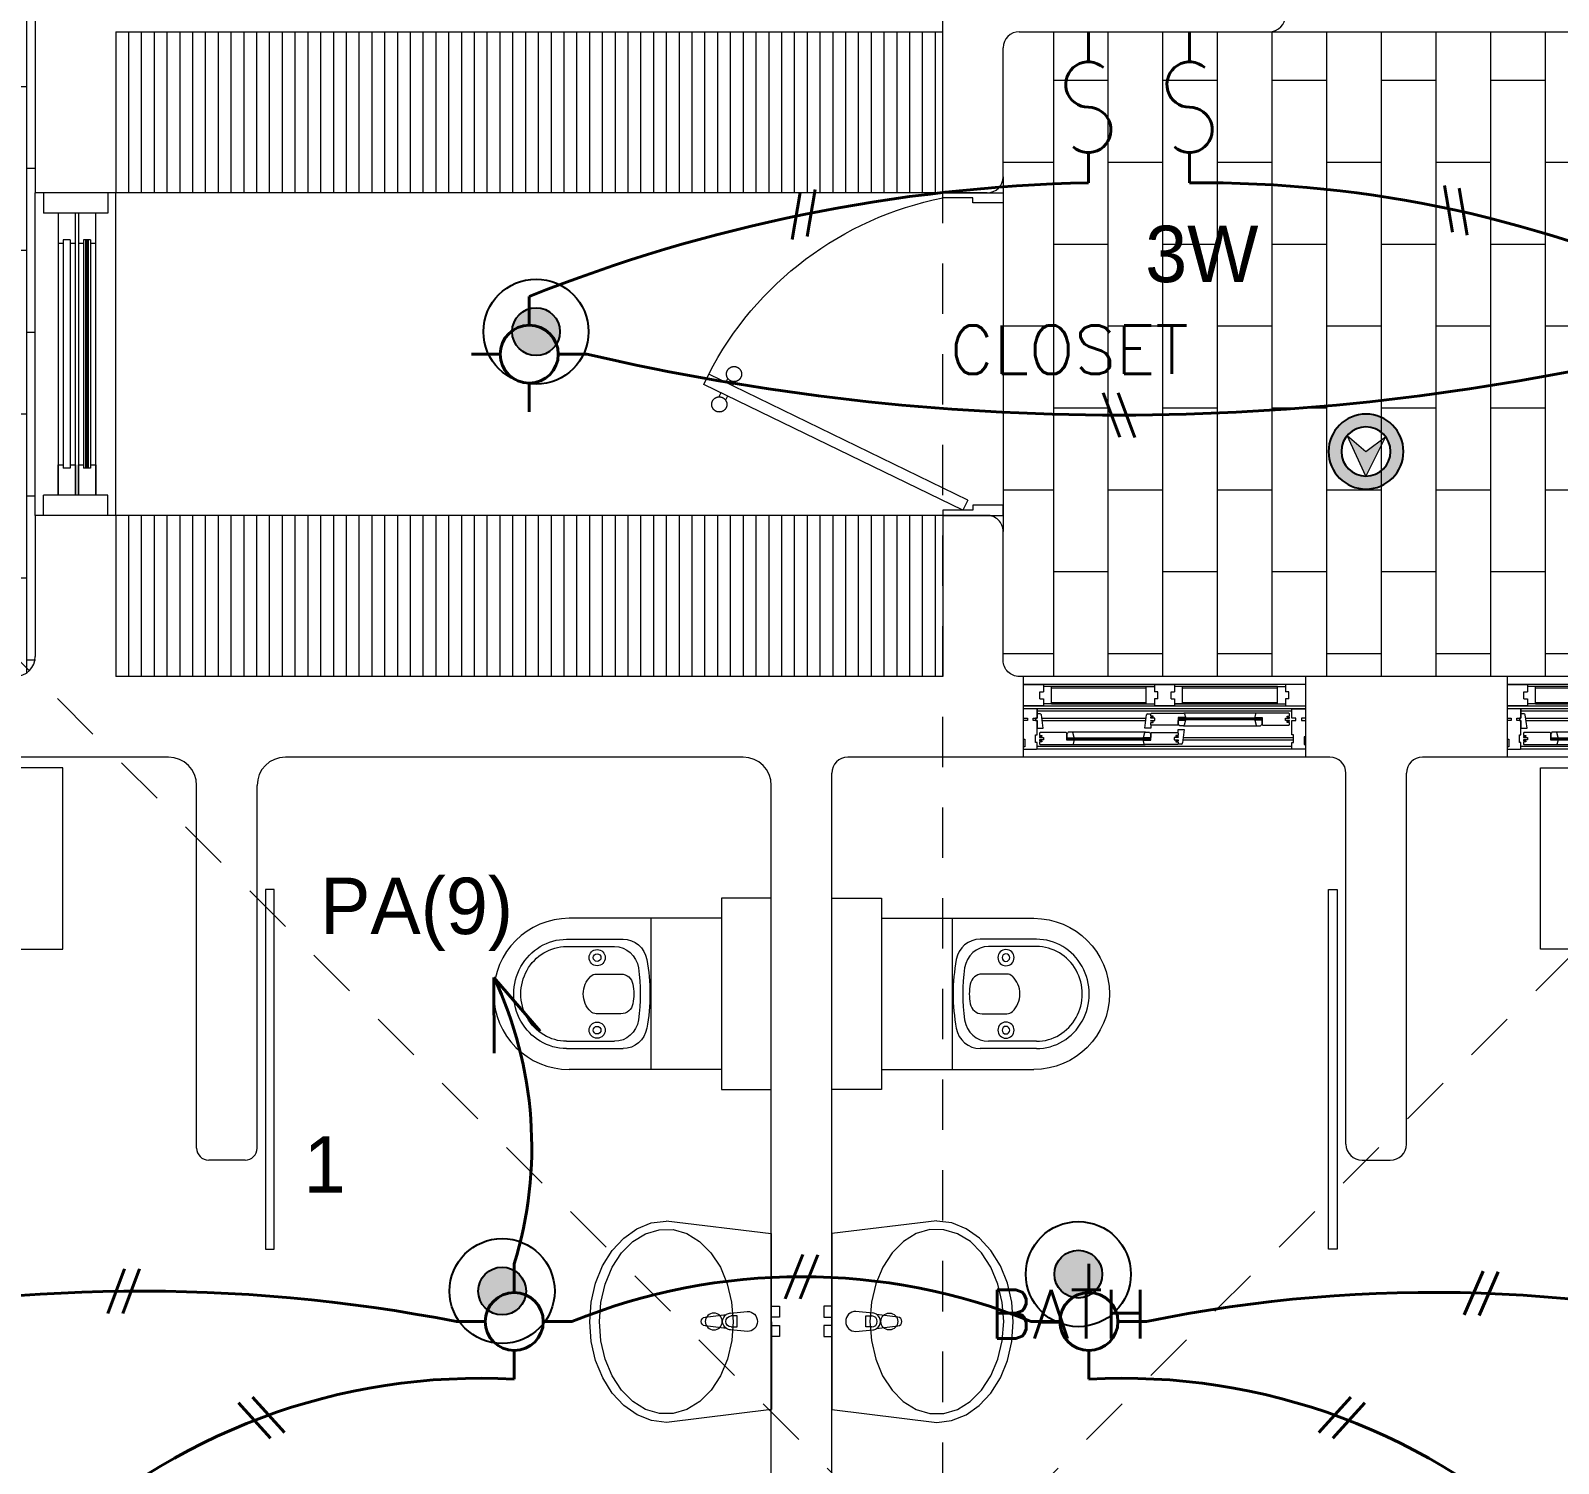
# Model space of a CAD drawing. Header units: metres. Extents: x 14 to 2416, y -346 to 476.
# Drawn here: x 30.04 to 33.828, y -86.178 to -82.623 of the extents above; entities that cross this region are included whole.
import ezdxf

# ---------------------------------------------------------------- set-up
doc = ezdxf.new("R2010")
doc.units = ezdxf.units.M
doc.linetypes.add('0', pattern=[0])
doc.linetypes.add('HIDDEN2', pattern=[0.1875, 0.125, -0.0625])
doc.layers.get('0').update_dxf_attribs({"linetype": '0', "lineweight": 20})
for name, color, linetype, lineweight in [('A-ANNO-TEXT', 20, 'Continuous', 13), ('A-DOOR', 35, 'Continuous', 5), ('A-WALL', 250, 'Continuous', 20), ('baños', 251, 'Continuous', 0), ('closets', 253, 'Continuous', 0), ('cristales', 131, 'Continuous', 0), ('E Salida Interruptores', 22, 'Continuous', 40), ('E Salida Luces', 22, 'Continuous', 40), ('E Tuberia Emp Losa', 22, 'Continuous', 40), ('MAVA', 1, 'Continuous', 15), ('MOBILIARIOS', 252, 'Continuous', 0), ('piscina', 131, 'Continuous', 0), ('piso', 253, 'Continuous', 0), ('textos', 7, 'Continuous', 0)]:
    doc.layers.add(name, color=color, linetype=linetype, lineweight=lineweight)
doc.layers.add('hatch piso', color=253, linetype='Continuous', lineweight=0, transparency=0.7)
doc.layers.add('MAVA LUM', color=1, linetype='Continuous')
doc.layers.add('MAVA Luminarias', color=1, linetype='Continuous')
doc.layers.add('Techos 1', color=7, linetype='HIDDEN2', lineweight=9, true_color=0x42391a)
doc.styles.add('CENTURY GOTHIC', font='GOTHIC.TTF')
doc.styles.add('DIMTEXT', font='dim.shx', dxfattribs={"width": 0.75})
doc.styles.get("Standard").update_dxf_attribs({"font": 'arial.ttf', "height": 0.1875})

# ---------------------------------------------------------------- blocks, each defined once
blk = doc.blocks.new('SUPERFICIAL')
at = {"layer": 'MAVA LUM'}
h = blk.add_hatch(color=256, dxfattribs=at)
h.dxf.hatch_style = 1
edge = h.paths.add_edge_path()
edge.add_arc((0.0008, 0.0016), 0.059, 0, 360)
for radius in [0.1303, 0.0593]:
    blk.add_circle((0.0008, 0.0016, 0), radius, dxfattribs=at)
at = {"ltscale": 1e-05, "style": 'DIMTEXT', "flags": 1}
blk.add_attdef('MULTIPLICADOR', (0.0928, 0.4687), '', height=0.15, dxfattribs=at)
blk = doc.blocks.new('dl ip')
at = {"layer": 'MAVA', "transparency": 33554687}
h = blk.add_hatch(color=40, dxfattribs=at)
h.dxf.hatch_style = 1
h.paths.add_polyline_path([(94.7574, -111.2088), (94.7109, -111.2482), (94.6624, -111.2113), (94.7109, -111.3092)])
at = {"layer": 'MAVA Luminarias', "linetype": 'Continuous'}
h = blk.add_hatch(color=40, dxfattribs=at)
h.paths.add_polyline_path([(94.618, -111.2482, 1), (94.8039, -111.2482, 1)])
h.paths.add_polyline_path([(94.7719, -111.2482, -1), (94.6499, -111.2482, -1)], flags=16)
at = {"layer": 'MAVA', "color": 40}
for p, q in [((94.7109, -111.2482), (94.6624, -111.2113)), ((94.6624, -111.2113), (94.7109, -111.3092)), ((94.7109, -111.3092), (94.7574, -111.2088)), ((94.7574, -111.2088), (94.7109, -111.2482))]:
    blk.add_line(p, q, dxfattribs=at)
at = {"layer": 'MAVA Luminarias', "color": 40, "linetype": 'Continuous'}
for radius in [0.093, 0.061]:
    blk.add_circle((94.7109, -111.2482), radius, dxfattribs=at)
blk = doc.blocks.new('Fenton Bead')
at = {"color": 7}
blk.add_lwpolyline([(2.1, 12.5, -0.341999), (0.2, 11), (0, 10.7), (0, 1), (1, 0), (18, 0), (18, 0.5), (14.7, 12.9, 0.339454), (13.2, 14), (4.1, 14, 0.341999)], format="xyb", close=True, dxfattribs=at)
blk = doc.blocks.new('A$C6ca19f56')
at = {"layer": 'A-DOOR', "color": 7}
for p, q in [((0.7, 0.2), (0, 0.2)), ((0.0325, 0.12), (0, 0.12)), ((0, 0.12), (0, 0.097)), ((0.7, 0.12), (0, 0.12)), ((0.034, 0.1185), (0.0325, 0.12)), ((0.034, 0.097), (0.034, 0.1185)), ((0.034, 0.1185), (0.034, 0.097)), ((0.666, 0.1185), (0.6675, 0.12)), ((0.666, 0.097), (0.666, 0.1185)), ((0.6675, 0.12), (0.7, 0.12)), ((0.7, 0.12), (0.7, 0.097)), ((0, 0.097), (0.01, 0.097)), ((0.01, 0.091), (0, 0.091)), ((0, 0.091), (0, 0.0445)), ((0.01, 0.097), (0.01, 0.091)), ((0.024, 0.091), (0.024, 0.097)), ((0.024, 0.097), (0.034, 0.097)), ((0.034, 0.091), (0.024, 0.091)), ((0.034, 0.097), (0.0305, 0.097)), ((0.0305, 0.097), (0.0305, 0.091)), ((0.0305, 0.091), (0.034, 0.091)), ((0.0417, 0.1075), (0.034, 0.1075)), ((0.034, 0.0555), (0.034, 0.091)), ((0.034, 0.091), (0.034, 0.0715)), ((0.049, 0.0715), (0.0447, 0.1047)), ((0.301, 0.0715), (0.3053, 0.1047)), ((0.3083, 0.1075), (0.316, 0.1075)), ((0.316, 0.1075), (0.3175, 0.109)), ((0.316, 0.102), (0.316, 0.1075)), ((0.322, 0.102), (0.316, 0.102)), ((0.316, 0.097), (0.316, 0.0993)), ((0.316, 0.0993), (0.322, 0.0993)), ((0.326, 0.097), (0.316, 0.097)), ((0.316, 0.089), (0.316, 0.091)), ((0.316, 0.091), (0.326, 0.091)), ((0.322, 0.089), (0.316, 0.089)), ((0.316, 0.0805), (0.316, 0.0863)), ((0.316, 0.0863), (0.322, 0.0863)), ((0.3175, 0.079), (0.316, 0.0805)), ((0.316, 0.0805), (0.316, 0.0715)), ((0.3175, 0.109), (0.3981, 0.109)), ((0.3825, 0.079), (0.3175, 0.079)), ((0.322, 0.0993), (0.322, 0.102)), ((0.322, 0.0863), (0.322, 0.089)), ((0.326, 0.091), (0.326, 0.097)), ((0.384, 0.0805), (0.3825, 0.079)), ((0.4015, 0.098), (0.384, 0.098)), ((0.384, 0.098), (0.384, 0.0805)), ((0.384, 0.095), (0.389, 0.095)), ((0.384, 0.095), (0.389, 0.095)), ((0.389, 0.097), (0.395, 0.093)), ((0.389, 0.093), (0.395, 0.097)), ((0.3972, 0.078), (0.5788, 0.078)), ((0.3981, 0.109), (0.4, 0.1075)), ((0.5779, 0.109), (0.3981, 0.109)), ((0.4, 0.1075), (0.402, 0.0995)), ((0.402, 0.0985), (0.4015, 0.098)), ((0.402, 0.0995), (0.402, 0.0985)), ((0.576, 0.1075), (0.574, 0.0995)), ((0.574, 0.0995), (0.574, 0.0985)), ((0.574, 0.0985), (0.5745, 0.098)), ((0.5745, 0.098), (0.592, 0.098)), ((0.5779, 0.109), (0.576, 0.1075)), ((0.6585, 0.109), (0.5779, 0.109)), ((0.587, 0.097), (0.581, 0.093)), ((0.587, 0.093), (0.581, 0.097)), ((0.592, 0.095), (0.587, 0.095)), ((0.592, 0.095), (0.587, 0.095)), ((0.592, 0.098), (0.592, 0.0805)), ((0.592, 0.0805), (0.5935, 0.079)), ((0.5935, 0.079), (0.6585, 0.079)), ((0.65, 0.091), (0.65, 0.097)), ((0.65, 0.097), (0.66, 0.097)), ((0.66, 0.091), (0.65, 0.091)), ((0.654, 0.0993), (0.654, 0.102)), ((0.654, 0.102), (0.66, 0.102)), ((0.66, 0.0993), (0.654, 0.0993)), ((0.654, 0.0863), (0.654, 0.089)), ((0.654, 0.089), (0.66, 0.089)), ((0.66, 0.0863), (0.654, 0.0863)), ((0.66, 0.1075), (0.6585, 0.109)), ((0.6585, 0.079), (0.66, 0.0805)), ((0.66, 0.102), (0.66, 0.1075)), ((0.66, 0.097), (0.66, 0.0993)), ((0.66, 0.089), (0.66, 0.091)), ((0.66, 0.0805), (0.66, 0.0863)), ((0.676, 0.097), (0.666, 0.097)), ((0.666, 0.0555), (0.666, 0.091)), ((0.666, 0.091), (0.676, 0.091)), ((0.676, 0.091), (0.676, 0.097)), ((0.7, 0.097), (0.69, 0.097)), ((0.69, 0.097), (0.69, 0.091)), ((0.69, 0.091), (0.7, 0.091)), ((0.7, 0.091), (0.7, 0.0505)), ((0, 0.0445), (0.004, 0.0445)), ((0.004, 0.0445), (0.004, 0.0255)), ((0.03, 0.0365), (0.03, 0.0555)), ((0.03, 0.0555), (0.034, 0.0555)), ((0.034, 0.0715), (0.049, 0.0715)), ((0.0415, 0.061), (0.04, 0.0595)), ((0.04, 0.0595), (0.04, 0.0537)), ((0.04, 0.0537), (0.046, 0.0537)), ((0.046, 0.051), (0.04, 0.051)), ((0.04, 0.051), (0.04, 0.049)), ((0.04, 0.049), (0.05, 0.049)), ((0.05, 0.043), (0.04, 0.043)), ((0.04, 0.043), (0.04, 0.0407)), ((0.04, 0.0407), (0.046, 0.0407)), ((0.046, 0.038), (0.04, 0.038)), ((0.04, 0.038), (0.04, 0.0325)), ((0.1065, 0.061), (0.0415, 0.061)), ((0.046, 0.0537), (0.046, 0.051)), ((0.046, 0.0407), (0.046, 0.038)), ((0.05, 0.049), (0.05, 0.043)), ((0.108, 0.0595), (0.1065, 0.061)), ((0.108, 0.042), (0.108, 0.0595)), ((0.108, 0.045), (0.113, 0.045)), ((0.108, 0.045), (0.113, 0.045)), ((0.1255, 0.042), (0.108, 0.042)), ((0.113, 0.043), (0.119, 0.047)), ((0.113, 0.047), (0.119, 0.043)), ((0.3028, 0.062), (0.1212, 0.062)), ((0.124, 0.0325), (0.126, 0.0405)), ((0.126, 0.0415), (0.1255, 0.042)), ((0.126, 0.0405), (0.126, 0.0415)), ((0.298, 0.0415), (0.2985, 0.042)), ((0.298, 0.0405), (0.298, 0.0415)), ((0.3, 0.0325), (0.298, 0.0405)), ((0.2985, 0.042), (0.316, 0.042)), ((0.316, 0.0715), (0.301, 0.0715)), ((0.311, 0.043), (0.305, 0.047)), ((0.311, 0.047), (0.305, 0.043)), ((0.316, 0.045), (0.311, 0.045)), ((0.316, 0.045), (0.311, 0.045)), ((0.316, 0.0595), (0.3175, 0.061)), ((0.316, 0.042), (0.316, 0.0595)), ((0.3175, 0.061), (0.3825, 0.061)), ((0.384, 0.049), (0.374, 0.049)), ((0.374, 0.049), (0.374, 0.043)), ((0.374, 0.043), (0.384, 0.043)), ((0.384, 0.0537), (0.378, 0.0537)), ((0.378, 0.0537), (0.378, 0.051)), ((0.378, 0.051), (0.384, 0.051)), ((0.384, 0.0407), (0.378, 0.0407)), ((0.378, 0.0407), (0.378, 0.038)), ((0.378, 0.038), (0.384, 0.038)), ((0.3825, 0.061), (0.384, 0.0595)), ((0.384, 0.0595), (0.384, 0.0685)), ((0.384, 0.0685), (0.399, 0.0685)), ((0.384, 0.0595), (0.384, 0.0537)), ((0.384, 0.051), (0.384, 0.049)), ((0.384, 0.043), (0.384, 0.0407)), ((0.384, 0.038), (0.384, 0.0325)), ((0.399, 0.0685), (0.3947, 0.0353)), ((0.67, 0.0555), (0.666, 0.0555)), ((0.67, 0.0365), (0.67, 0.0555)), ((0.7, 0.0505), (0.696, 0.0505)), ((0.696, 0.0505), (0.696, 0.0315)), ((0.004, 0.0255), (0, 0.0255)), ((0, 0.0255), (0, 0.0215)), ((0, 0.0215), (0.0015, 0.02)), ((0.7, 0), (0, 0)), ((0.0015, 0.02), (0.0325, 0.02)), ((0.034, 0.0365), (0.03, 0.0365)), ((0.0325, 0.02), (0.034, 0.0215)), ((0.6675, 0.02), (0.0325, 0.02)), ((0.034, 0.0215), (0.034, 0.0365)), ((0.04, 0.0325), (0.0415, 0.031)), ((0.0415, 0.031), (0.1221, 0.031)), ((0.1221, 0.031), (0.124, 0.0325)), ((0.1221, 0.031), (0.3019, 0.031)), ((0.3019, 0.031), (0.3, 0.0325)), ((0.3825, 0.031), (0.3019, 0.031)), ((0.384, 0.0325), (0.3825, 0.031)), ((0.3917, 0.0325), (0.384, 0.0325)), ((0.666, 0.0215), (0.666, 0.0365)), ((0.666, 0.0365), (0.67, 0.0365)), ((0.6675, 0.02), (0.666, 0.0215)), ((0.6985, 0.02), (0.6675, 0.02)), ((0.696, 0.0315), (0.7, 0.0315)), ((0.7, 0.0215), (0.6985, 0.02)), ((0.7, 0.0315), (0.7, 0.0215))]:
    blk.add_line(p, q, dxfattribs=at)
at = {"layer": 'A-DOOR', "extrusion": (0, 0, -1)}
for p, q in [((0.7, 0.18), (0, 0.18)), ((0.0413, 0.1622), (0.05, 0.1622)), ((0.0413, 0.1448), (0.0413, 0.1622)), ((0.3337, 0.1622), (0.325, 0.1622)), ((0.3337, 0.1448), (0.3337, 0.1622)), ((0.3663, 0.1622), (0.375, 0.1622)), ((0.3663, 0.1448), (0.3663, 0.1622)), ((0.6587, 0.1622), (0.65, 0.1622)), ((0.6587, 0.1448), (0.6587, 0.1622)), ((0, 0.127), (0.7, 0.127)), ((0.0413, 0.1448), (0.05, 0.1448)), ((0.3337, 0.1448), (0.325, 0.1448)), ((0.3663, 0.1448), (0.375, 0.1448)), ((0.6587, 0.1448), (0.65, 0.1448))]:
    blk.add_line(p, q, dxfattribs=at)
at = {"layer": 'A-DOOR'}
for p, q in [((0.07, 0.175), (0.05, 0.175)), ((0.07, 0.132), (0.07, 0.175)), ((0.305, 0.1711), (0.07, 0.1711)), ((0.07, 0.1359), (0.07, 0.1711)), ((0.305, 0.132), (0.305, 0.175)), ((0.305, 0.175), (0.325, 0.175)), ((0.305, 0.1359), (0.305, 0.1711)), ((0.395, 0.175), (0.375, 0.175)), ((0.395, 0.132), (0.395, 0.175)), ((0.63, 0.1711), (0.395, 0.1711)), ((0.395, 0.1359), (0.395, 0.1711)), ((0.63, 0.132), (0.63, 0.175)), ((0.63, 0.175), (0.65, 0.175)), ((0.63, 0.1359), (0.63, 0.1711)), ((0.07, 0.132), (0.05, 0.132)), ((0.07, 0.1359), (0.305, 0.1359)), ((0.305, 0.132), (0.325, 0.132)), ((0.395, 0.132), (0.375, 0.132)), ((0.395, 0.1359), (0.63, 0.1359)), ((0.63, 0.132), (0.65, 0.132))]:
    blk.add_line(p, q, dxfattribs=at)
at = {"layer": 'A-DOOR', "color": 9, "true_color": 0xc7c8ca}
for p, q in [((0.325, 0.175), (0.07, 0.175)), ((0.63, 0.175), (0.375, 0.175)), ((0.07, 0.132), (0.325, 0.132)), ((0.375, 0.132), (0.63, 0.132))]:
    blk.add_line(p, q, dxfattribs=at)
at = {"layer": 'A-DOOR', "color": 8}
for p, q in [((0.666, 0.114), (0.034, 0.114)), ((0.0457, 0.097), (0.3043, 0.097)), ((0.0465, 0.091), (0.3035, 0.091)), ((0.3957, 0.043), (0.67, 0.043)), ((0.3965, 0.049), (0.67, 0.049)), ((0.666, 0.026), (0.034, 0.026))]:
    blk.add_line(p, q, dxfattribs=at)
at = {"layer": 'A-DOOR', "extrusion": (0, 0, -1)}
for points in [[(0, 0.18), (-0.05, 0.18), (-0.05, 0.1622)], [(-0.325, 0.18), (-0.375, 0.18), (-0.375, 0.1622)], [(-0.375, 0.18), (-0.325, 0.18), (-0.325, 0.1622)], [(-0.7, 0.18), (-0.65, 0.18), (-0.65, 0.1622)], [(-0.05, 0.1448), (-0.05, 0.127), (0, 0.127)], [(-0.375, 0.1448), (-0.375, 0.127), (-0.325, 0.127)], [(-0.325, 0.1448), (-0.325, 0.127), (-0.375, 0.127)], [(-0.65, 0.1448), (-0.65, 0.127), (-0.7, 0.127)]]:
    blk.add_lwpolyline(points, dxfattribs=at)
at = {"layer": 'A-DOOR', "color": 7}
for points in [[(0.384, 0.095), (0.389, 0.095), (0.389, 0.095), (0.384, 0.095)], [(0.587, 0.093), (0.389, 0.093), (0.389, 0.097), (0.587, 0.097)], [(0.587, 0.097), (0.389, 0.097), (0.389, 0.093), (0.587, 0.093)], [(0.389, 0.097), (0.395, 0.097), (0.395, 0.093), (0.389, 0.093)], [(0.4015, 0.098), (0.3895, 0.098), (0.3895, 0.097), (0.4015, 0.097)], [(0.4015, 0.093), (0.3895, 0.093), (0.3895, 0.092), (0.4015, 0.092)], [(0.395, 0.097), (0.4, 0.097), (0.4, 0.093), (0.395, 0.093)], [(0.5745, 0.098), (0.5865, 0.098), (0.5865, 0.097), (0.5745, 0.097)], [(0.5745, 0.093), (0.5865, 0.093), (0.5865, 0.092), (0.5745, 0.092)], [(0.581, 0.097), (0.576, 0.097), (0.576, 0.093), (0.581, 0.093)], [(0.587, 0.097), (0.581, 0.097), (0.581, 0.093), (0.587, 0.093)], [(0.592, 0.095), (0.587, 0.095), (0.587, 0.095), (0.592, 0.095)], [(0.108, 0.045), (0.113, 0.045), (0.113, 0.045), (0.108, 0.045)], [(0.113, 0.043), (0.119, 0.043), (0.119, 0.047), (0.113, 0.047)], [(0.113, 0.047), (0.311, 0.047), (0.311, 0.043), (0.113, 0.043)], [(0.113, 0.043), (0.311, 0.043), (0.311, 0.047), (0.113, 0.047)], [(0.1255, 0.047), (0.1135, 0.047), (0.1135, 0.048), (0.1255, 0.048)], [(0.1255, 0.042), (0.1135, 0.042), (0.1135, 0.043), (0.1255, 0.043)], [(0.119, 0.043), (0.124, 0.043), (0.124, 0.047), (0.119, 0.047)], [(0.2985, 0.047), (0.3105, 0.047), (0.3105, 0.048), (0.2985, 0.048)], [(0.2985, 0.042), (0.3105, 0.042), (0.3105, 0.043), (0.2985, 0.043)], [(0.305, 0.043), (0.3, 0.043), (0.3, 0.047), (0.305, 0.047)], [(0.311, 0.043), (0.305, 0.043), (0.305, 0.047), (0.311, 0.047)], [(0.316, 0.045), (0.311, 0.045), (0.311, 0.045), (0.316, 0.045)]]:
    blk.add_lwpolyline(points, close=True, dxfattribs=at)
for centre, start, end in [((0.0417, 0.1045), 4.2891, 90.0015), ((0.3083, 0.1045), 89.9985, 175.7109), ((0.3917, 0.0355), 269.9985, 355.7109)]:
    blk.add_arc(centre, 0.003, start, end, dxfattribs=at)
at = {"layer": 'cristales', "const_width": 0.004}
for points in [[(0.576, 0.095), (0.4, 0.095)], [(0.124, 0.045), (0.3, 0.045)]]:
    blk.add_lwpolyline(points, dxfattribs=at)
at = {"layer": 'A-DOOR', "color": 7, "yscale": 0.001000000023175567, "zscale": 0.001000000023175567, "rotation": 180}
for p, xscale in [((0.384, 0.092), -0.001000000023175567), ((0.592, 0.092), 0.001000000023175567)]:
    blk.add_blockref('Fenton Bead', p, dxfattribs=dict(at, xscale=xscale))
at = {"layer": 'A-DOOR', "color": 7, "yscale": 0.001000000023175567, "zscale": 0.001000000023175567}
for p, xscale in [((0.108, 0.048), 0.001000000023175567), ((0.316, 0.048), -0.001000000023175567)]:
    blk.add_blockref('Fenton Bead', p, dxfattribs=dict(at, xscale=xscale))
blk = doc.blocks.new('A$C95be60c7')
at = {"layer": 'A-DOOR'}
for p, q in [((0.4752, 0.7426), (0.4497, 0.7302)), ((0.762, 0.0876), (0.4497, 0.7302)), ((0.7875, 0.1), (0.4752, 0.7426)), ((0.4703, 0.6879), (0.4601, 0.6829)), ((0.4958, 0.7003), (0.506, 0.7052)), ((0.504, 0.6833), (0.5143, 0.6883)), ((0.4785, 0.671), (0.4683, 0.666)), ((0.762, 0.0876), (0.7875, 0.1))]:
    blk.add_line(p, q, dxfattribs=at)
for points in [[(0, 0), (0.025, 0), (0.025, 0.075), (0.0125, 0.075), (0.0125, 0.15), (0, 0.15), (0, 0)], [(0.8, 0), (0.775, 0), (0.775, 0.075), (0.7875, 0.075), (0.7875, 0.15), (0.8, 0.15), (0.8, 0)]]:
    blk.add_lwpolyline(points, dxfattribs=at)
blk.add_arc((0.8309, -0.0119), 0.8343, 117.1874, 168.8099, dxfattribs=at)
for points in [[(0.506, 0.7039), (0.506, 0.709), (0.511, 0.7177), (0.5198, 0.7227), (0.5298, 0.7227), (0.5386, 0.7177), (0.5436, 0.7089), (0.5436, 0.6989), (0.5386, 0.6901), (0.5298, 0.6851), (0.5197, 0.6851), (0.511, 0.6901), (0.506, 0.6989), (0.506, 0.7039)], [(0.4307, 0.6673), (0.4307, 0.6724), (0.4358, 0.6811), (0.4445, 0.6861), (0.4546, 0.6861), (0.4633, 0.6811), (0.4684, 0.6724), (0.4683, 0.6623), (0.4633, 0.6535), (0.4546, 0.6485), (0.4445, 0.6485), (0.4357, 0.6536), (0.4307, 0.6623), (0.4307, 0.6673)]]:
    blk.add_open_spline(points, degree=2, dxfattribs=at)
blk = doc.blocks.new('A$Cbbaa2d29')
at = {"layer": 'baños'}
for p, q in [((0.0499, 0.1234), (0.0499, 0.5009)), ((0.1017, 0.5075), (0.1017, 0.3676)), ((0.1199, 0.5075), (0.1199, 0.3887)), ((0.3549, 0.5075), (0.3549, 0.3887)), ((0.373, 0.5075), (0.373, 0.3676)), ((0.4249, 0.1234), (0.4249, 0.5009)), ((0.1881, 0.3727), (0.1881, 0.434)), ((0.2866, 0.434), (0.2866, 0.3727)), ((0.4249, 0.2984), (0.0499, 0.2984))]:
    blk.add_line(p, q, dxfattribs=at)
blk.add_lwpolyline([(0, 0.1234), (0, 0), (0.4747, 0), (0.4747, 0.1234)], close=True, dxfattribs=at)
for centre, radius in [((0.1474, 0.4318), 0.0201), ((0.1474, 0.4318), 0.00947), ((0.3274, 0.4318), 0.0201), ((0.3274, 0.4318), 0.00947)]:
    blk.add_circle(centre, radius, dxfattribs=at)
blk.add_arc((0.2374, 0.5009), 0.1875, 0, 180, dxfattribs=at)
at = {"layer": 'baños', "extrusion": (0, 0, -1)}
for centre, major_axis, ratio, start_param, end_param in [((0.2374, 0.5075), (-0.1356, 0), 0.964958, 0, 3.141593), ((0.2374, 0.5075), (-0.1175, 0), 0.964958, 0, 3.141593), ((0.2374, 0.407), (0.0601, 0), 0.98668, 3.898776, 5.526002), ((0.2084, 0.434), (-0.0203, 0), 0.98668, 0, 0.757183), ((0.2663, 0.434), (0.0203, 0), 0.98668, -0.757183, 0), ((0.182, 0.3887), (0.0622, 0), 0.964958, 1.721071, 3.141593), ((0.2927, 0.3887), (-0.0622, 0), 0.964958, 3.141593, 4.562115), ((0.1639, 0.3676), (0.0622, 0), 0.964958, 1.761771, 3.141593), ((0.2185, 0.3727), (0.0304, 0), 0.98668, 1.75053, 3.141593), ((0.2374, 0.4749), (0.1357, 0), 0.98668, 1.391062, 1.75053), ((0.2562, 0.3727), (0.0304, 0), 0.98668, 0, 1.391062), ((0.3108, 0.3676), (0.0622, 0), 0.964958, 0, 1.379822), ((0.2374, 0.7342), (0.4491, 0), 0.964958, 1.379822, 1.761771), ((0.2374, 0.7413), (-0.4317, 0), 0.964958, 4.562115, 4.862663)]:
    blk.add_ellipse(centre, major_axis=major_axis, ratio=ratio, start_param=start_param, end_param=end_param, dxfattribs=at)
blk = doc.blocks.new('Basin 22')
at = {"layer": 'baños'}
for p, q in [((-218.5, 0), (-250.6, -260.4)), ((218.5, 0), (-218.5, 0)), ((-10.5, 20), (-37.5, 20)), ((-37.5, 20), (-37.5, 0)), ((-37.5, 0), (-10.5, 0)), ((-10.5, 0), (-10.5, 20)), ((37.5, 20), (10.5, 20)), ((10.5, 20), (10.5, 0)), ((10.5, 0), (37.5, 0)), ((37.5, 0), (37.5, 20)), ((250, -260.4), (218.5, 0)), ((-218.4, -0.4), (-218.5, -0.4)), ((-218.4, -0.4), (-218.5, -0.4)), ((218.5, -0.4), (218.4, -0.4)), ((218.5, -0.4), (218.4, -0.4)), ((-25, -59.4), (-21, -101.4)), ((21, -101.4), (25, -59.4)), ((-93.2, -108.9), (-134.7, -126.2)), ((-47.6, -98.2), (-93.2, -108.9)), ((0, -94.6), (-47.6, -98.2)), ((-17.7, -110.9), (-11.1, -163.8)), ((-13.6, -99.2), (-13.6, -84.3)), ((-13.6, -84.3), (13.6, -84.3)), ((47.6, -98.2), (0, -94.6)), ((11.1, -163.8), (17.7, -110.9)), ((13.6, -84.3), (13.6, -99.2)), ((93.2, -108.9), (47.6, -98.2)), ((134.7, -126.2), (93.2, -108.9)), ((-170.3, -149.4), (-198.5, -177.5)), ((-134.7, -126.2), (-170.3, -149.4)), ((170.3, -149.4), (134.7, -126.2)), ((198.5, -177.5), (170.3, -149.4)), ((-198.5, -177.5), (-218, -209.2)), ((218, -209.2), (198.5, -177.5)), ((-218, -209.2), (-227.9, -243.1)), ((227.9, -243.1), (218, -209.2)), ((-250.6, -260.4), (-245.8, -297.4)), ((-227.9, -243.1), (-227.9, -277.8)), ((227.9, -277.8), (227.9, -243.1)), ((244.6, -297.4), (249.4, -260.4)), ((-245.8, -297.4), (-231.6, -333)), ((-227.9, -277.8), (-218, -311.7)), ((218, -311.7), (227.9, -277.8)), ((230.4, -333), (244.6, -297.4)), ((-231.6, -333), (-208.5, -365.7)), ((-218, -311.7), (-198.5, -343.4)), ((198.5, -343.4), (218, -311.7)), ((207.3, -365.7), (230.4, -333)), ((-208.5, -365.7), (-177.4, -394.5)), ((-198.5, -343.4), (-170.3, -371.4)), ((-170.3, -371.4), (-134.7, -394.6)), ((134.7, -394.6), (170.3, -371.4)), ((170.3, -371.4), (198.5, -343.4)), ((176.2, -394.5), (207.3, -365.7)), ((-177.4, -394.5), (-139.5, -418.1)), ((-134.7, -394.6), (-93.2, -412)), ((-93.2, -412), (-47.6, -422.7)), ((47.6, -422.7), (93.2, -412)), ((93.2, -412), (134.7, -394.6)), ((138.3, -418.1), (176.2, -394.5)), ((-139.5, -418.1), (-96.3, -435.6)), ((-96.3, -435.6), (-49.4, -446.4)), ((-49.4, -446.4), (-0.6, -450)), ((-47.6, -422.7), (0, -426.3)), ((-0.6, -450), (48.2, -446.4)), ((0, -426.3), (47.6, -422.7)), ((48.2, -446.4), (95.1, -435.6)), ((95.1, -435.6), (138.3, -418.1))]:
    blk.add_line(p, q, dxfattribs=at)
blk.add_circle((0, -142.6), 21, dxfattribs=at)
for centre, radius, start, end in [((0, -59.4), 25, 0, 180), ((0, -99.5), 21.1, 185.1696, 212.771), ((0, -99.5), 21.1, 212.771, 327.229), ((0, -99.2), 13.6, 180, 0), ((0, -99.5), 21.1, 327.229, 354.8304), ((0, -162.4), 11.2, 187.1389, 352.8611)]:
    blk.add_arc(centre, radius, start, end, dxfattribs=at)
blk = doc.blocks.new('PL BASE 1N NASAS 09')
at = {"layer": 'closets', "transparency": 33554687}
h = blk.add_hatch(dxfattribs=at)
h.set_pattern_fill('LINE', color=256, scale=0.01, angle=90)
h.set_pattern_definition([(90, (-228.034673, 138.20951), (-0.03175, 2e-18), [])])
h.paths.add_polyline_path([(-120.1311, -47.2498), (-118.0815, -47.2498), (-118.0815, -47.6498), (-120.1311, -47.6498)])
h = blk.add_hatch(dxfattribs=at)
h.set_pattern_fill('LINE', color=256, scale=0.01, angle=90)
h.set_pattern_definition([(90, (-228.034673, 137.009548), (-0.03175, 2e-18), [])])
h.paths.add_polyline_path([(-120.1315, -48.4498), (-118.0811, -48.4498), (-118.0811, -48.8497), (-120.1315, -48.8497)])
at = {"layer": 'A-DOOR'}
for p, q in [((-120.3311, -48.4498), (-120.3311, -47.6498)), ((-120.3111, -47.6498), (-120.3111, -47.6998)), ((-120.1511, -47.6498), (-120.1511, -47.6998)), ((-120.1311, -48.4498), (-120.1311, -47.6498)), ((-120.1511, -47.6998), (-120.3111, -47.6998)), ((-120.2746, -47.6998), (-120.2746, -48.3998)), ((-120.2317, -48.3998), (-120.2317, -47.6998)), ((-120.2241, -47.6998), (-120.2241, -48.3998)), ((-120.1811, -48.3998), (-120.1811, -47.6998)), ((-120.2619, -47.7666), (-120.2619, -48.333)), ((-120.2445, -47.7666), (-120.2619, -47.7666)), ((-120.2445, -47.7666), (-120.2445, -48.333)), ((-120.2113, -47.7666), (-120.2113, -48.333)), ((-120.1939, -47.7666), (-120.2113, -47.7666)), ((-120.1939, -47.7666), (-120.1939, -48.333)), ((-120.2445, -48.333), (-120.2619, -48.333)), ((-120.1939, -48.333), (-120.2113, -48.333)), ((-120.1511, -48.3998), (-120.3111, -48.3998)), ((-120.3111, -48.4498), (-120.3111, -48.3998)), ((-120.1511, -48.4498), (-120.1511, -48.3998))]:
    blk.add_line(p, q, dxfattribs=at)
for points in [[(-120.2445, -47.7749), (-120.2317, -47.7749), (-120.2317, -47.6998), (-120.2746, -47.6998), (-120.2746, -47.7749), (-120.2619, -47.7749)], [(-120.1939, -47.7749), (-120.1811, -47.7749), (-120.1811, -47.6998), (-120.2241, -47.6998), (-120.2241, -47.7749), (-120.2113, -47.7749)], [(-120.2445, -48.3243), (-120.2317, -48.3243), (-120.2317, -48.3998), (-120.2746, -48.3998), (-120.2746, -48.3243), (-120.2619, -48.3243)], [(-120.1939, -48.3243), (-120.1811, -48.3243), (-120.1811, -48.3998), (-120.2241, -48.3998), (-120.2241, -48.3243), (-120.2113, -48.3243)]]:
    blk.add_lwpolyline(points, dxfattribs=at)
for points in [[(-119.7386, -49.3782), (-119.7603, -49.3782), (-119.7603, -50.2702), (-119.7386, -50.2702)], [(-117.1245, -49.3782), (-117.1028, -49.3782), (-117.1028, -50.2702), (-117.1245, -50.2702)]]:
    blk.add_lwpolyline(points, close=True, dxfattribs=at)
at = {"layer": 'A-WALL'}
for p, q in [((-120.3311, -47.1298), (-120.3311, -47.6498)), ((-120.1311, -47.2498), (-118.0811, -47.2498)), ((-120.1311, -47.2498), (-120.1311, -47.6498)), ((-118.0811, -47.6498), (-118.0811, -47.2498)), ((-117.8911, -47.2498), (-117.2711, -47.2498)), ((-117.9311, -47.6098), (-117.9311, -47.2898)), ((-120.1311, -47.6498), (-120.3311, -47.6498)), ((-117.9711, -47.6498), (-118.0811, -47.6498)), ((-120.3311, -48.4498), (-120.3311, -48.7997)), ((-120.1311, -48.4498), (-120.3311, -48.4498)), ((-120.1311, -48.4498), (-120.1311, -48.8497)), ((-117.8811, -48.8497), (-117.8811, -49.0497)), ((-117.1811, -48.8497), (-117.1811, -49.0497)), ((-116.6811, -48.8497), (-116.6811, -49.0497)), ((-120.0011, -49.0497), (-122.0817, -49.0497)), ((-118.5761, -49.0497), (-119.7111, -49.0497)), ((-117.8811, -49.0497), (-118.3161, -49.0497)), ((-117.1211, -49.0497), (-117.1811, -49.0497)), ((-116.6811, -49.0497), (-116.8911, -49.0497)), ((-118.3561, -51.8097), (-118.3561, -49.0897)), ((-117.0811, -50.0097), (-117.0811, -49.0897)), ((-116.9311, -50.0097), (-116.9311, -49.0897)), ((-119.9311, -50.0197), (-119.9311, -49.1197)), ((-119.7811, -50.0197), (-119.7811, -49.1197)), ((-118.5061, -51.7797), (-118.5061, -49.1197)), ((-119.8111, -50.0497), (-119.9011, -50.0497)), ((-117.0411, -50.0497), (-116.9711, -50.0497))]:
    blk.add_line(p, q, dxfattribs=at)
blk.add_lwpolyline([(-117.5311, -48.8497), (-117.8911, -48.8497, -0.414214), (-117.9311, -48.8097), (-117.9311, -48.4898, 0.414214), (-117.9711, -48.4498), (-118.0811, -48.4498), (-118.0811, -48.8497), (-120.1311, -48.8497)], format="xyb", dxfattribs=at)
blk.add_lwpolyline([(-116.6311, -48.8497), (-117.1811, -48.8497)], dxfattribs=at)
for centre, radius, start, end in [((-117.2711, -47.2098), 0.04, 270, 0), ((-117.8911, -47.2898), 0.04, 90, 180), ((-117.9711, -47.6098), 0.04, 270, 360), ((-120.3811, -48.7997), 0.05, 270, 360), ((-120.0011, -49.1197), 0.07, 360, 90), ((-119.7111, -49.1197), 0.07, 90, 180), ((-118.5761, -49.1197), 0.07, 360, 90), ((-118.3161, -49.0897), 0.04, 90, 180), ((-117.1211, -49.0897), 0.04, 0, 90), ((-116.8911, -49.0897), 0.04, 90, 180), ((-117.0411, -50.0097), 0.04, 180, 270), ((-116.9711, -50.0097), 0.04, 270, 360), ((-119.9011, -50.0197), 0.03, 180, 270), ((-119.8111, -50.0197), 0.03, 270, 360)]:
    blk.add_arc(centre, radius, start, end, dxfattribs=at)
at = {"layer": 'closets', "transparency": 33554687}
for p, q in [((-118.0815, -47.6498), (-120.1311, -47.6498)), ((-118.0811, -48.4498), (-120.1311, -48.4498))]:
    blk.add_line(p, q, dxfattribs=at)
at = {"layer": 'piscina', "const_width": 0.01}
blk.add_lwpolyline([(-120.2026, -47.7666), (-120.2026, -48.333)], dxfattribs=at)
at = {"layer": 'piso'}
for p, q in [((-117.2711, -47.2498), (-116.1411, -47.2498)), ((-117.9311, -47.6098), (-117.9311, -48.4898))]:
    blk.add_line(p, q, dxfattribs=at)
at = {"layer": 'Techos 1'}
for p, q in [((-118.0811, -51.0997), (-118.0811, -39.3997)), ((-121.2311, -47.9498), (-118.0811, -51.0997)), ((-114.9311, -47.9497), (-118.0811, -51.0997))]:
    blk.add_line(p, q, dxfattribs=at)
at = {"color": 1}
for p in [(-117.8811, -49.0497), (-116.6811, -49.0497)]:
    blk.add_blockref('A$C6ca19f56', p, dxfattribs=at)
at = {"layer": 'A-DOOR', "xscale": -1, "rotation": 90}
blk.add_blockref('A$C95be60c7', (-117.9311, -47.6498), dxfattribs=at)
at = {"layer": 'baños', "rotation": 90.00000000000001}
blk.add_blockref('A$Cbbaa2d29', (-118.5061, -49.8745), dxfattribs=at)
at = {"layer": 'baños', "xscale": -1, "rotation": 270}
blk.add_blockref('A$Cbbaa2d29', (-118.356, -49.8745), dxfattribs=at)
at = {"layer": 'baños', "yscale": 0.001000000000057999}
for p, xscale, rotation in [((-118.5061, -50.4497), -0.001000000000057999, 270.0521775938394), ((-118.356, -50.4497), 0.001000000000057999, 89.94782240616065)]:
    blk.add_blockref('Basin 22', p, dxfattribs=dict(at, xscale=xscale, rotation=rotation))
at = {"layer": 'baños', "linetype": 'Continuous'}
for tag, p in [('MODELNUMBER', (-121.6562, -54.8273)), ('TRADENAME', (-121.6562, -54.8273)), ('PRODUCT', (-121.6562, -54.8274)), ('MATERIAL', (-121.6562, -54.8274))]:
    blk.add_attdef(tag, p, '', height=0.0000254, rotation=359.9999, dxfattribs=at)
at = {"layer": 'textos', "char_height": 0.15, "width": 3.404877, "attachment_point": 9}
for s, insert in [('{\\Fromans|c0;\\H0.8x;CLOSET\\H1.25x; }', (-117.4715, -48.0991)), ('{\\Fromans|c0;\\H0.8x;BATH}', (-117.5706, -50.4917))]:
    blk.add_mtext(s, dxfattribs=dict(at, insert=insert))
blk = doc.blocks.new('PL MUEBLES 1N NASAS 09')
at = {"layer": 'hatch piso'}
h = blk.add_hatch(dxfattribs=at)
h.set_pattern_fill('AR-BRSTD', color=256, scale=0.002, angle=-90)
h.set_pattern_definition([(270, (-8.74588, 232.01007), (0.1354836, -2e-17), []), (0, (-8.74588, 232.01007), (0.1354836, 0.2032), [0.1354836, -0.1354836])])
edge = h.paths.add_edge_path()
edge.add_line((62.3305, 47.1481), (63.2305, 47.1481))
edge.add_line((63.2305, 47.1481), (63.2305, 48.4481))
edge.add_line((63.2305, 48.4481), (56.5331, 48.4481))
edge.add_line((56.5331, 48.4481), (56.5331, 48.2731))
edge.add_line((56.5331, 48.2731), (56.3831, 48.2731))
edge.add_line((56.3831, 48.2731), (56.3831, 48.4536))
edge.add_line((56.3831, 48.4536), (54.5879, 48.4536))
edge.add_line((54.5879, 48.4536), (54.5879, 46.9481))
edge.add_line((54.5879, 46.9481), (55.8257, 46.9481))
edge.add_arc((55.8755, 46.9973), 0.07, 180, 224.6727, ccw=False)
edge.add_line((55.8055, 46.9973), (55.8055, 47.1073))
edge.add_arc((55.8755, 47.1073), 0.07, 90, 180, ccw=False)
edge.add_line((55.8755, 47.1773), (55.9855, 47.1773))
edge.add_arc((55.9855, 47.1073), 0.07, 0, 90, ccw=False)
edge.add_line((56.0555, 47.1073), (56.0555, 46.9973))
edge.add_arc((55.9855, 46.9973), 0.07, -44.6727, 0, ccw=False)
edge.add_line((56.0353, 46.9481), (59.0257, 46.9481))
edge.add_arc((59.0755, 46.9973), 0.07, 180, 224.6728, ccw=False)
edge.add_line((59.0055, 46.9973), (59.0055, 47.1073))
edge.add_arc((59.0755, 47.1073), 0.07, 90, 180, ccw=False)
edge.add_line((59.0755, 47.1773), (59.1855, 47.1773))
edge.add_arc((59.1855, 47.1073), 0.07, 0, 90, ccw=False)
edge.add_line((59.2555, 47.1073), (59.2555, 46.9973))
edge.add_arc((59.1855, 46.9973), 0.07, -90, 0, ccw=False)
edge.add_line((59.1855, 46.9273), (59.0755, 46.9273))
edge.add_arc((59.0755, 46.9973), 0.07, 229.9948, 270, ccw=False)
edge.add_line((59.0305, 46.9437), (59.0305, 44.972))
edge.add_arc((59.0755, 44.9184), 0.07, 90, 130.0052, ccw=False)
edge.add_line((59.0755, 44.9884), (59.1855, 44.9884))
edge.add_arc((59.1855, 44.9184), 0.07, 0, 90, ccw=False)
edge.add_line((59.2555, 44.9184), (59.2555, 44.8084))
edge.add_arc((59.1855, 44.8084), 0.07, -90, 0, ccw=False)
edge.add_line((59.1855, 44.7384), (59.0755, 44.7384))
edge.add_arc((59.0755, 44.8084), 0.07, 229.9948, 270, ccw=False)
edge.add_line((59.0305, 44.7548), (59.0305, 41.172))
edge.add_arc((59.0755, 41.1184), 0.07, 90, 130.0052, ccw=False)
edge.add_line((59.0755, 41.1884), (59.1855, 41.1884))
edge.add_arc((59.1855, 41.1184), 0.07, 0, 90, ccw=False)
edge.add_line((59.2555, 41.1184), (59.2555, 41.0084))
edge.add_arc((59.1855, 41.0084), 0.07, -90, 0, ccw=False)
edge.add_line((59.1855, 40.9384), (59.0755, 40.9384))
edge.add_arc((59.0755, 41.0084), 0.07, 180, 270, ccw=False)
edge.add_line((59.0055, 41.0084), (59.0055, 41.1184))
edge.add_arc((59.0755, 41.1184), 0.07, 149.8481, 180, ccw=False)
edge.add_line((59.0149, 41.1535), (56.0391, 41.1535))
edge.add_arc((55.9855, 41.1085), 0.07, 0, 40.0052, ccw=False)
edge.add_line((56.0555, 41.1085), (56.0555, 40.9985))
edge.add_arc((55.9855, 40.9985), 0.07, -90, 0, ccw=False)
edge.add_line((55.9855, 40.9285), (55.8755, 40.9285))
edge.add_arc((55.8755, 40.9985), 0.07, 180, 270, ccw=False)
edge.add_line((55.8055, 40.9985), (55.8055, 41.1085))
edge.add_arc((55.8755, 41.1085), 0.07, 139.9948, 180, ccw=False)
edge.add_line((55.8219, 41.1535), (50.4363, 41.1535))
edge.add_arc((50.3827, 41.1085), 0.07, 0, 40.0052, ccw=False)
edge.add_line((50.4527, 41.1085), (50.4527, 40.9985))
edge.add_arc((50.3827, 40.9985), 0.07, -90, 0, ccw=False)
edge.add_line((50.3827, 40.9285), (50.2727, 40.9285))
edge.add_arc((50.2727, 40.9985), 0.07, 180, 270, ccw=False)
edge.add_line((50.2027, 40.9985), (50.2027, 41.1085))
edge.add_arc((50.2727, 41.1085), 0.07, 139.9948, 180, ccw=False)
edge.add_line((50.2191, 41.1535), (46.4305, 41.1535))
edge.add_line((46.4305, 41.1535), (46.4305, 40.9535))
edge.add_line((46.4305, 40.9535), (44.3305, 40.9535))
edge.add_line((44.3305, 40.9535), (44.3305, 39.3536))
edge.add_line((44.3305, 39.3536), (47.8305, 39.3536))
edge.add_line((47.8305, 39.3536), (47.8305, 38.9536))
edge.add_line((47.8305, 38.9536), (62.3305, 38.9536))
edge.add_line((62.3305, 38.9536), (62.3305, 47.1481))
h = blk.add_hatch(dxfattribs=at)
h.set_pattern_fill('AR-BRSTD', color=256, scale=0.002, angle=-90)
h.set_pattern_definition([(270, (38.70153, 39.36118), (0.1354836, -2e-17), []), (0, (38.70153, 39.36118), (0.1354836, 0.2032), [0.1354836, -0.1354836])])
edge = h.paths.add_edge_path()
edge.add_arc((42.2052, 44.7282), 0.0254, 5.5979, 84.4021)
edge.add_line((42.2077, 44.7535), (42.0105, 44.7535))
edge.add_arc((42.0105, 44.8335), 0.08, 180, 270, ccw=False)
edge.add_line((41.9305, 44.8335), (41.9305, 46.5503))
edge.add_line((41.9305, 46.5503), (38.7304, 46.5503))
edge.add_line((38.7304, 46.5503), (38.7304, 39.3612))
edge.add_line((38.7304, 39.3612), (41.9305, 39.3612))
edge.add_line((41.9305, 39.3612), (41.9305, 41.0735))
edge.add_arc((42.0105, 41.0735), 0.08, 91.7582, 180, ccw=False)
edge.add_line((42.008, 41.1535), (42.1927, 41.1536))
edge.add_arc((42.1905, 41.1935), 0.04, 273.219, 360)
edge.add_line((42.2305, 41.1935), (42.2305, 44.7307))
at = {"layer": 'MOBILIARIOS'}
for points in [[(41.2983, 39.1271), (41.2983, 38.6771), (41.9983, 38.6768), (41.9983, 39.1268)], [(46.3627, 39.1271), (46.3627, 38.6771), (45.6627, 38.6769), (45.6627, 39.1269)]]:
    blk.add_lwpolyline(points, close=True, dxfattribs=at)
at = {"layer": 'baños'}
blk.add_blockref('PL BASE 1N NASAS 09', (162.2615, 88.2033), dxfattribs=at)
blk = doc.blocks.new('A$Cbef68299')
blk.add_blockref('PL MUEBLES 1N NASAS 09', (-30.7659, -32.0535))
blk = doc.blocks.new('A$Cc5be7df0')
at = {"layer": 'A-ANNO-TEXT'}
blk.add_blockref('A$Cbef68299', (4.1493, 17.337), dxfattribs=at)
blk = doc.blocks.new('*U492')
at = {"layer": 'E Salida Luces', "linetype": 'Continuous'}
for p, q in [((0, 0.3583), (0, 0.1807)), ((-0.3576, 0.0007), (-0.18, 0.0007)), ((0.18, 0.0007), (0.3576, 0.0007)), ((0, -0.1793), (0, -0.3569))]:
    blk.add_line(p, q, dxfattribs=at)
blk.add_circle((0, 0.0007), 0.18, dxfattribs=at)
blk = doc.blocks.new('*U496')
at = {"layer": 'E Salida Luces', "linetype": 'Continuous'}
for p, q in [((0, 0.3583), (0, 0.1807)), ((-0.3576, 0.0007), (-0.18, 0.0007)), ((0.18, 0.0007), (0.3576, 0.0007)), ((0, -0.1793), (0, -0.3569))]:
    blk.add_line(p, q, dxfattribs=at)
blk.add_circle((0, 0.0007), 0.18, dxfattribs=at)
blk = doc.blocks.new('*U370')
for p, q in [((0.025, 1.368), (-1.049, -1.483)), ((0.987, 1.368), (-0.088, -1.483))]:
    blk.add_line(p, q)
blk = doc.blocks.new('*U490')
at = {"xscale": 0.0393700787401575, "yscale": 0.0393700787401575, "zscale": 0.0393700787401575, "rotation": 88.98914820611581}
blk.add_blockref('*U370', (-0.0022, 0.0013), dxfattribs=at)
blk = doc.blocks.new('*U481')
at = {"layer": 'E Salida Luces', "linetype": 'Continuous'}
for p, q in [((0, 0.3583), (0, 0.1807)), ((-0.3576, 0.0007), (-0.18, 0.0007)), ((0.18, 0.0007), (0.3576, 0.0007)), ((0, -0.1793), (0, -0.3569))]:
    blk.add_line(p, q, dxfattribs=at)
blk.add_circle((0, 0.0007), 0.18, dxfattribs=at)
blk = doc.blocks.new('*U539')
at = {"xscale": 0.0393700787401575, "yscale": 0.0393700787401575, "zscale": 0.0393700787401575, "rotation": 90.36008710459932}
blk.add_blockref('*U370', (-0.0023, 0.0012), dxfattribs=at)
blk = doc.blocks.new('*U548')
at = {"xscale": 0.0393700787401575, "yscale": 0.0393700787401575, "zscale": 0.0393700787401575, "rotation": 90.06785919941376}
blk.add_blockref('*U370', (-0.0023, 0.0012), dxfattribs=at)
blk = doc.blocks.new('*U549')
at = {"xscale": 0.0393700787401575, "yscale": 0.0393700787401575, "zscale": 0.0393700787401575, "rotation": 68.46004021739093}
blk.add_blockref('*U370', (-0.0017, 0.002), dxfattribs=at)
blk = doc.blocks.new('*U602')
at = {"xscale": 0.03937007874015751, "yscale": 0.03937007874015751, "zscale": 0.03937007874015751, "rotation": 87.2512624501034}
blk.add_blockref('*U370', (-0.0022, 0.0013), dxfattribs=at)
blk = doc.blocks.new('*U452')
at = {"layer": 'E Salida Interruptores'}
for p, q in [((0, -0.075), (0, 0)), ((0, -0.3), (0, -0.375))]:
    blk.add_line(p, q, dxfattribs=at)
for centre, start, end in [((0, -0.13125), 48.18969, 270), ((0, -0.24375), 228.18969, 90)]:
    blk.add_arc(centre, 0.05625, start, end, dxfattribs=at)
blk = doc.blocks.new('*U630')
at = {"xscale": 0.03937007874015749, "yscale": 0.03937007874015749, "zscale": 0.03937007874015749, "rotation": 191.6659142667715}
blk.add_blockref('*U370', (-0.0007, -0.0025), dxfattribs=at)
blk = doc.blocks.new('*U578')
at = {"layer": 'E Tuberia Emp Losa', "linetype": 'Continuous'}
for p, q in [((0.1358, 0.1733), (0, 0)), ((0, 0), (0.2303, 0.0462))]:
    blk.add_line(p, q, dxfattribs=at)

msp = doc.modelspace()

# ---------------------------------------------------------------- linework, layer by layer
at = {"layer": 'E Salida Luces'}
for centre, radius, start, end in [((32.7458, -86.9553), 3.955, 91.2037, 111.8109), ((32.9432, -85.9462), 2.9452, 64.7056, 90.5703), ((32.7389, -77.7356), 5.8418, 256.94561, 283.05524), ((30.2947, -85.3934), 0.9879, 342.9299, 25.1893), ((31.9516, -87.2277), 1.5126, 67.884, 112.116), ((30.3156, -89.8169), 4.0661, 78.935, 102.3323), ((33.5149, -89.2502, 0), 3.4962, 74.3293, 101.6795), ((31.1533, -87.5108), 1.5437, 86.814, 134.2246), ((32.7499, -87.5108), 1.5437, 45.7754, 93.186)]:
    msp.add_arc(centre, radius, start, end, dxfattribs=at)

# ---------------------------------------------------------------- block references
at = {"layer": 'A-ANNO-TEXT'}
msp.add_blockref('A$Cc5be7df0', (14.7377, -108.8632), dxfattribs=at)
at = {"layer": 'E Salida Luces', "xscale": 0.4, "yscale": 0.4, "zscale": 0.4, "rotation": 180}
for name, p in [('*U481', (31.2763, -83.4261)), ('*U492', (31.2391, -85.8261)), ('*U496', (32.6641, -85.8261))]:
    msp.add_blockref(name, p, dxfattribs=at)
at = {"layer": 'E Tuberia Emp Losa'}
for p in [(32.6627, -82.6261), (32.9138, -82.6261)]:
    msp.add_blockref('*U452', p, dxfattribs=at)
for name, p, xscale, yscale, zscale, rotation in [('*U630', (33.5737, -83.0693), -0.9842519685039482, 0.9842519685039482, 0.9842519685039482, 180.7029348857931), ('*U630', (31.9568, -83.0798), 0.9842519685039482, 0.9842519685039482, 0.9842519685039482, 179.2970651142069), ('*U539', (32.7389, -83.5774), -0.9842519685039484, 0.9842519685039484, 0.9842519685039484, 90), ('*U578', (31.1886, -84.9729), 0.7999999999999914, 0.7999999999999914, 0.7999999999999914, 258.9116664598791), ('*U490', (31.9516, -85.7151), 0.9842519685039484, 0.9842519685039484, 0.9842519685039484, 270), ('*U548', (30.2707, -85.751), 0.9842519685039484, 0.9842519685039484, 0.9842519685039484, 270), ('*U602', (33.6366, -85.7561, 0), 0.9842519685039484, 0.9842519685039484, 0.9842519685039484, 270), ('*U549', (30.6121, -86.065), -0.9842519685039484, 0.9842519685039484, 0.9842519685039484, 90), ('*U549', (33.291, -86.065), 0.9842519685039484, 0.9842519685039484, 0.9842519685039484, 270)]:
    msp.add_blockref(name, p, dxfattribs=dict(at, xscale=xscale, yscale=yscale, zscale=zscale, rotation=rotation))
at = {"layer": 'MAVA Luminarias'}
for p in [(31.2924, -83.3721, 0), (32.6371, -85.7104, 0), (31.2083, -85.7524, 0)]:
    msp.add_blockref('SUPERFICIAL', p, dxfattribs=at)
at = {"layer": 'MAVA Luminarias', "xscale": -1}
msp.add_blockref('dl ip', (128.0621, 27.5803), dxfattribs=at)

# ---------------------------------------------------------------- texts
at = {"layer": 'E Tuberia Emp Losa', "char_height": 0.14, "attachment_point": 5, "style": 'CENTURY GOTHIC'}
for s, insert, width in [('3W', (32.9441, -83.1786), 0.836737), ('PA(9) ', (30.9968, -84.8162), 0.58376), ('1 ', (30.7689, -85.4365), 0.276812)]:
    msp.add_mtext(s, dxfattribs=dict(at, insert=insert, width=width))

doc.saveas('drawing.dxf')
